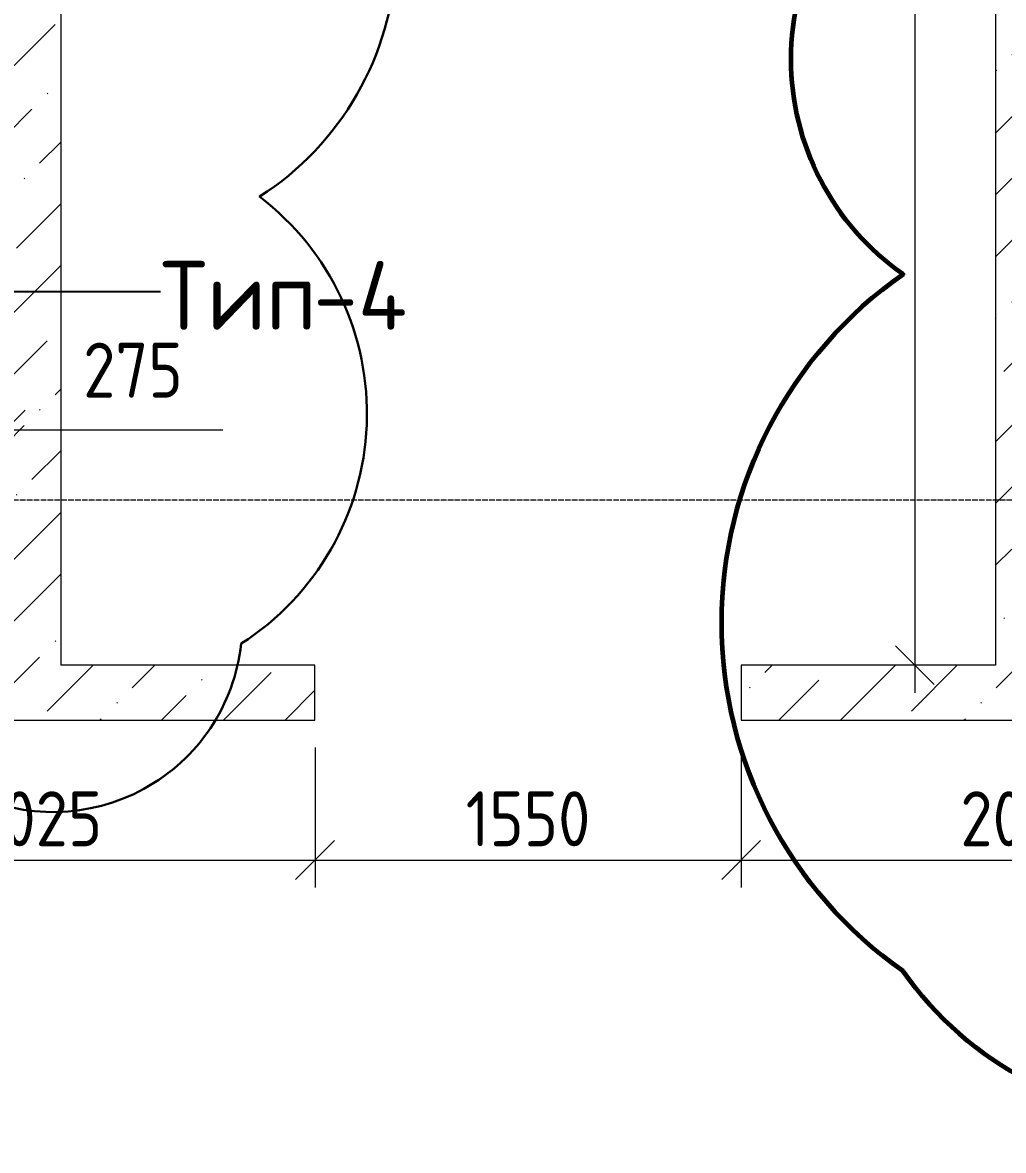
# Model space of a CAD drawing. Header units: millimetres. Extents: x -60946 to 138510, y -262288 to 24501.
# Drawn here: x 42071 to 45639, y -149558 to -145455 of the extents above; entities that cross this region are included whole.
import ezdxf

# ---------------------------------------------------------------- set-up
doc = ezdxf.new("R2010")
doc.units = ezdxf.units.MM
doc.linetypes.add('ADSK_Линия сетки', pattern=[25, 20, -2.5, 0, -2.5])
for name, color, linetype, lineweight in [('2)Тип-3', 7, 'Continuous', 60), ('Оси', 7, 'Continuous', 9), ('Размеры', 7, 'Continuous', 9), ('Стены наружные', 7, 'Continuous', 18)]:
    doc.layers.add(name, color=color, linetype=linetype, lineweight=lineweight)
doc.layers.add('2)Тип-4', color=7, linetype='Continuous', lineweight=30, true_color=0x0080c0)
doc.styles.add('GOST Common_3', font='', dxfattribs={"width": 0.9, "height": 200})
doc.styles.add('GOST Common_4', font='', dxfattribs={"height": 250})
doc.styles.get('GOST Common_3').set_extended_font_data('GOST Common')
doc.styles.get('GOST Common_4').set_extended_font_data('GOST Common')
doc.dimstyles.new('ADSK_Основной_2_0', dxfattribs={"dimscale": 304.8, "dimtxt": 201.142999, "dimasz": 0.463911, "dimexe": 0.328084, "dimexo": 0.328084, "dimgap": 0.164042, "dimtad": 1, "dimdec": 3, "dimrnd": 0.001, "dimdsep": 46, "dimtxsty": 'GOST Common_3', "dimblk1": 'OBLIQUE', "dimblk2": 'OBLIQUE', "dimsah": 1, "dimcen": 0.09, "dimdle": 0.328084, "dimazin": 2, "dimtfac": 1, "dimtdec": 4, "dimtix": 1, "dimtmove": 0, "dimatfit": 3, "dimfxl": 1, "dimtvp": 1, "dimtolj": 1, "dimtzin": 0, "dimlwd": 20, "dimlwe": 20, "dimarcsym": 2})
doc.dimstyles.new('ADSK_Основной_2_0_2', dxfattribs={"dimscale": 304.8, "dimtxt": 201.142999, "dimasz": 0.463911, "dimexe": 0.328084, "dimexo": 0.328084, "dimgap": 0.164042, "dimtad": 1, "dimdec": 3, "dimrnd": 0.001, "dimdsep": 46, "dimtxsty": 'GOST Common_3', "dimblk1": 'OBLIQUE', "dimblk2": 'OBLIQUE', "dimsah": 1, "dimcen": 0.09, "dimdle": 0.328084, "dimazin": 2, "dimtfac": 1, "dimtdec": 4, "dimtix": 1, "dimtmove": 0, "dimatfit": 3, "dimfxl": 1, "dimtvp": 1, "dimtolj": 1, "dimtzin": 0, "dimlwd": 20, "dimlwe": 20, "dimarcsym": 2})
pattern_1 = [(45, (9.36, -150597.75), (84.18955, 308.69595), [396.875, -79.375, 3.353, -76.022])]

# ---------------------------------------------------------------- blocks, each defined once
blk = doc.blocks.new('_Oblique')
at = {"color": 0, "linetype": 'ByBlock', "lineweight": -2}
blk.add_line((-0.5, -0.5), (0.5, 0.5), dxfattribs=at)
blk = doc.blocks.new('*D5694')
at = {"layer": 'Defpoints', "color": 0, "transparency": 16777216}
for p in [(43134.4, -147992.8), (41109.4, -148401.5), (43134.4, -148501.5)]:
    blk.add_point(p, dxfattribs=at)
at = {"layer": 'Размеры', "color": 0, "lineweight": 20, "transparency": 16777216}
for p, q in [((43134.4, -148092.8), (43134.4, -148601.5)), ((41009.4, -148501.5), (43234.4, -148501.5)), ((41109.4, -148501.5), (41109.4, -148601.5))]:
    blk.add_line(p, q, dxfattribs=at)
at = {"layer": 'Размеры', "color": 0, "lineweight": 20, "transparency": 16777216, "xscale": 141.4, "yscale": 141.4, "zscale": 141.4, "rotation": 180}
blk.add_blockref('_Oblique', (41109.4, -148501.5), dxfattribs=at)
at = {"layer": 'Размеры', "color": 0, "lineweight": 20, "transparency": 16777216, "xscale": 141.4, "yscale": 141.4, "zscale": 141.4}
blk.add_blockref('_Oblique', (43134.4, -148501.5), dxfattribs=at)
at = {"layer": 'Размеры', "color": 0, "lineweight": 9, "transparency": 16777216, "insert": (42121.9, -148351.5), "char_height": 200, "width": 605.475, "attachment_point": 5, "style": 'GOST Common_3'}
blk.add_mtext('\\A1;2025', dxfattribs=at)
blk = doc.blocks.new('*D5695')
at = {"layer": 'Defpoints', "color": 0, "transparency": 16777216}
for p in [(43134.4, -147992.8), (44684.4, -147992.8), (44684.4, -148501.5)]:
    blk.add_point(p, dxfattribs=at)
at = {"layer": 'Размеры', "color": 0, "lineweight": 20, "transparency": 16777216}
for p, q in [((43134.4, -148092.8), (43134.4, -148601.5)), ((44684.4, -148092.8), (44684.4, -148601.5)), ((43034.4, -148501.5), (44784.4, -148501.5))]:
    blk.add_line(p, q, dxfattribs=at)
at = {"layer": 'Размеры', "color": 0, "lineweight": 20, "transparency": 16777216, "xscale": 141.4, "yscale": 141.4, "zscale": 141.4, "rotation": 180}
blk.add_blockref('_Oblique', (43134.4, -148501.5), dxfattribs=at)
at = {"layer": 'Размеры', "color": 0, "lineweight": 20, "transparency": 16777216, "xscale": 141.4, "yscale": 141.4, "zscale": 141.4}
blk.add_blockref('_Oblique', (44684.4, -148501.5), dxfattribs=at)
at = {"layer": 'Размеры', "color": 0, "lineweight": 9, "transparency": 16777216, "insert": (43909.4, -148351.5), "char_height": 200, "width": 560.473, "attachment_point": 5, "style": 'GOST Common_3'}
blk.add_mtext('\\A1;1550', dxfattribs=at)
blk = doc.blocks.new('*D5696')
at = {"layer": 'Defpoints', "color": 0, "transparency": 16777216}
for p in [(44684.4, -147992.8), (46759.4, -148002.8), (46759.4, -148501.5)]:
    blk.add_point(p, dxfattribs=at)
at = {"layer": 'Размеры', "color": 0, "lineweight": 20, "transparency": 16777216}
for p, q in [((44684.4, -148092.8), (44684.4, -148601.5)), ((46759.4, -148102.8), (46759.4, -148601.5)), ((44584.4, -148501.5), (46859.4, -148501.5))]:
    blk.add_line(p, q, dxfattribs=at)
at = {"layer": 'Размеры', "color": 0, "lineweight": 20, "transparency": 16777216, "xscale": 141.4, "yscale": 141.4, "zscale": 141.4, "rotation": 180}
blk.add_blockref('_Oblique', (44684.4, -148501.5), dxfattribs=at)
at = {"layer": 'Размеры', "color": 0, "lineweight": 20, "transparency": 16777216, "xscale": 141.4, "yscale": 141.4, "zscale": 141.4}
blk.add_blockref('_Oblique', (46759.4, -148501.5), dxfattribs=at)
at = {"layer": 'Размеры', "color": 0, "lineweight": 9, "transparency": 16777216, "insert": (45721.9, -148351.5), "char_height": 200, "width": 605.475, "attachment_point": 5, "style": 'GOST Common_3'}
blk.add_mtext('\\A1;2075', dxfattribs=at)
blk = doc.blocks.new('*D5402')
at = {"layer": 'Defpoints', "color": 0, "transparency": 16777216}
for p in [(41734.4, -146688.5), (42009.4, -146688.5), (42009.4, -146936.2)]:
    blk.add_point(p, dxfattribs=at)
at = {"layer": 'Размеры', "color": 0, "lineweight": 20, "transparency": 16777216}
for p, q in [((41734.4, -146788.5), (41734.4, -147036.2)), ((42009.4, -146788.5), (42009.4, -147036.2)), ((41634.4, -146936.2), (42009.4, -146936.2)), ((42009.4, -146936.2), (42799.4, -146936.2))]:
    blk.add_line(p, q, dxfattribs=at)
at = {"layer": 'Размеры', "color": 0, "lineweight": 20, "transparency": 16777216, "xscale": 141.4, "yscale": 141.4, "zscale": 141.4, "rotation": 180}
blk.add_blockref('_Oblique', (41734.4, -146936.2), dxfattribs=at)
at = {"layer": 'Размеры', "color": 0, "lineweight": 20, "transparency": 16777216, "xscale": 141.4, "yscale": 141.4, "zscale": 141.4}
blk.add_blockref('_Oblique', (42009.4, -146936.2), dxfattribs=at)
at = {"layer": 'Размеры', "color": 0, "lineweight": 9, "transparency": 16777216, "insert": (42290.9, -146619.6), "char_height": 200, "width": 454.106, "attachment_point": 1, "line_spacing_factor": 1.022761, "style": 'GOST Common_3'}
blk.add_mtext('\\A1;275', dxfattribs=at)
blk = doc.blocks.new('*D5405')
at = {"layer": 'Defpoints', "color": 0, "transparency": 16777216}
for p in [(45416.4, -139592.8), (45316.4, -147792.8), (45416.4, -147792.8)]:
    blk.add_point(p, dxfattribs=at)
at = {"layer": 'Размеры', "color": 0, "lineweight": 20, "transparency": 16777216}
for p, q in [((45316.4, -139492.8), (45316.4, -147892.8)), ((45316.4, -139592.8), (45216.4, -139592.8)), ((45316.4, -147792.8), (45216.4, -147792.8))]:
    blk.add_line(p, q, dxfattribs=at)
at = {"layer": 'Размеры', "color": 0, "lineweight": 20, "transparency": 16777216, "xscale": 141.4, "yscale": 141.4, "zscale": 141.4}
for p, rotation in [((45316.4, -139592.8), 90), ((45316.4, -147792.8), 270)]:
    blk.add_blockref('_Oblique', p, dxfattribs=dict(at, rotation=rotation))
at = {"layer": 'Размеры', "color": 0, "lineweight": 9, "transparency": 16777216, "insert": (45166.4, -143692.8), "char_height": 200, "width": 605.475, "attachment_point": 5, "rotation": 90, "style": 'GOST Common_3'}
blk.add_mtext('\\A1;8200', dxfattribs=at)

msp = doc.modelspace()

# ---------------------------------------------------------------- hatches: boundary and pattern name
at = {"layer": 'Стены наружные', "lineweight": 9}
h = msp.add_hatch(dxfattribs=at)
h.set_pattern_fill('FP_2', color=256, style=0, pattern_type=2)
h.set_pattern_definition(pattern_1)
h.paths.add_polyline_path([(42009.3615, -147992.7816), (42209.3615, -147992.7816), (42209.3615, -139392.7816), (42009.3615, -139392.7816), (42009.3615, -147967.7816)])
h = msp.add_hatch(dxfattribs=at)
h.set_pattern_fill('FP_2', color=256, style=0, pattern_type=2)
h.set_pattern_definition(pattern_1)
h.paths.add_polyline_path([(45609.3615, -147992.7816), (45809.3615, -147992.7816), (45809.3615, -139392.7816), (45609.3615, -139392.7816), (45609.3615, -147792.7816)])
h = msp.add_hatch(dxfattribs=at)
h.set_pattern_fill('FP_2', color=256, style=0, pattern_type=2)
h.set_pattern_definition(pattern_1)
h.paths.add_polyline_path([(45609.3615, -147992.7816), (45609.3615, -147792.7816), (44684.3615, -147792.7816), (44684.3615, -147992.7816)])
h.paths.add_polyline_path([(43134.3615, -147992.7816), (43134.3615, -147792.7816), (42209.3615, -147792.7816), (42209.3615, -147992.7816)])

# ---------------------------------------------------------------- linework, layer by layer
at = {"layer": '2)Тип-3', "color": 5}
msp.add_lwpolyline([(45273.5488, -148905.6451, -0.52056705), (45273.5488, -146370.559, -0.52056705), (45273.5488, -144805.4739, -0.52056705), (45273.5488, -143344.9899, -0.52056705), (46793.1228, -142894.6462, -0.52056705), (49464.5461, -142894.6462, -0.52056705), (51839.1308, -142894.6462, -0.52056705), (51932.5214, -144302.4547, -0.52056705), (51932.5214, -146128.0908, -0.52056705), (51932.5214, -148835.5121, -0.52056705), (49866.6909, -148905.6451, -0.52056705), (47360.7342, -148905.6451, -0.52056705)], format="xyb", close=True, dxfattribs=at)
at = {"layer": '2)Тип-4', "lineweight": 25}
msp.add_line((41771.8615, -146433.7394), (42572.5189, -146433.7394), dxfattribs=at)
at = {"layer": '2)Тип-4', "color": 5}
msp.add_lwpolyline([(36184.8831, -148255.7247, -0.52056705), (36273.6289, -146090.8776, -0.52056705), (36383.6595, -143406.8129, -0.52056705), (36443.2719, -141952.6397, -0.52056705), (37981.587, -141444.1822, -0.52056705), (39837.18, -141444.1822, -0.52056705), (41388.7347, -141444.1822, -0.52056705), (43100.0897, -142005.2019, -0.52056705), (43005.2156, -144319.5426, -0.52056705), (42932.6957, -146088.5787, -0.52056705), (42866.0499, -147714.3224, -0.52056705), (41876.4865, -148255.7247, -0.52056705), (40358.9436, -148255.7247, -0.52056705), (37963.4221, -148255.7247, -0.52056705)], format="xyb", close=True, dxfattribs=at)
at = {"layer": 'Оси', "linetype": 'ADSK_Линия сетки', "lineweight": 5}
msp.add_line((62587.9153, -147192.7816), (-25230.7352, -147192.7816), dxfattribs=at)
at = {"layer": 'Стены наружные', "lineweight": 9}
for p, q in [((42209.3615, -139592.7816), (42209.3615, -147792.7816)), ((45609.3615, -139592.7816), (45609.3615, -147792.7816)), ((43134.3615, -147792.7816), (42209.3615, -147792.7816)), ((43134.3615, -147992.7816), (43134.3615, -147792.7816)), ((45609.3615, -147792.7816), (44684.3615, -147792.7816)), ((44684.3615, -147792.7816), (44684.3615, -147992.7816)), ((42009.3615, -147992.7816), (43134.3615, -147992.7816)), ((44684.3615, -147992.7816), (45809.3615, -147992.7816))]:
    msp.add_line(p, q, dxfattribs=at)

# ---------------------------------------------------------------- texts
at = {"layer": '2)Тип-4', "color": 116, "lineweight": 30, "true_color": 0x008040, "char_height": 250, "attachment_point": 1, "style": 'GOST Common_4'}
for s, insert, width in [('Тип', (42572.5189, -146322.8123), 673.4175), ('-4', (43128.1439, -146322.8123), 456.961875)]:
    msp.add_mtext(s, dxfattribs=dict(at, insert=insert, width=width))

# ---------------------------------------------------------------- dimensions: what is measured, and where the dimension line sits
at = {"layer": 'Размеры', "lineweight": 9}
dim = msp.add_linear_dim(base=(45316.3667, -147792.7816), p1=(45416.3516, -139592.7816), p2=(45416.3516, -147792.7816), angle=90, dimstyle='ADSK_Основной_2_0_2', override={"dimpost": '<>', "dimfxl": 8200}, dxfattribs=at)
dim.commit()
dim.dimension.update_dxf_attribs({"geometry": '*D5405', "text_midpoint": (45166.3667, -143692.7816)})
dim = msp.add_linear_dim(base=(42009.3615, -146936.2321), p1=(41734.3615, -146688.5491), p2=(42009.3615, -146688.5491), dimstyle='ADSK_Основной_2_0', override={"dimpost": '<>', "dimfxl": 275}, dxfattribs=at)
dim.commit()
dim.dimension.update_dxf_attribs({"geometry": '*D5402', "text_midpoint": (42517.9533, -146936.2321), "dimtype": 160})
for base, p1, p2, override, picture, middle in [((43134.3615, -148501.5041), (41109.3615, -148401.5192), (43134.3615, -147992.7816), {"dimpost": '<>', "dimfxl": 2065.839162}, '*D5694', (42121.8615, -148351.5041)), ((44684.3615, -148501.5041), (43134.3615, -147992.7816), (44684.3615, -147992.7816), {"dimpost": '<>', "dimfxl": 1550}, '*D5695', (43909.3615, -148351.5041)), ((46759.3615, -148501.5041), (44684.3615, -147992.7816), (46759.3615, -148002.7816), {"dimpost": '<>', "dimfxl": 2075.024096}, '*D5696', (45721.8615, -148351.5041))]:
    dim = msp.add_linear_dim(base=base, p1=p1, p2=p2, dimstyle='ADSK_Основной_2_0_2', override=override, dxfattribs=at)
    dim.commit()
    dim.dimension.update_dxf_attribs({"geometry": picture, "text_midpoint": middle})

doc.saveas('drawing.dxf')
